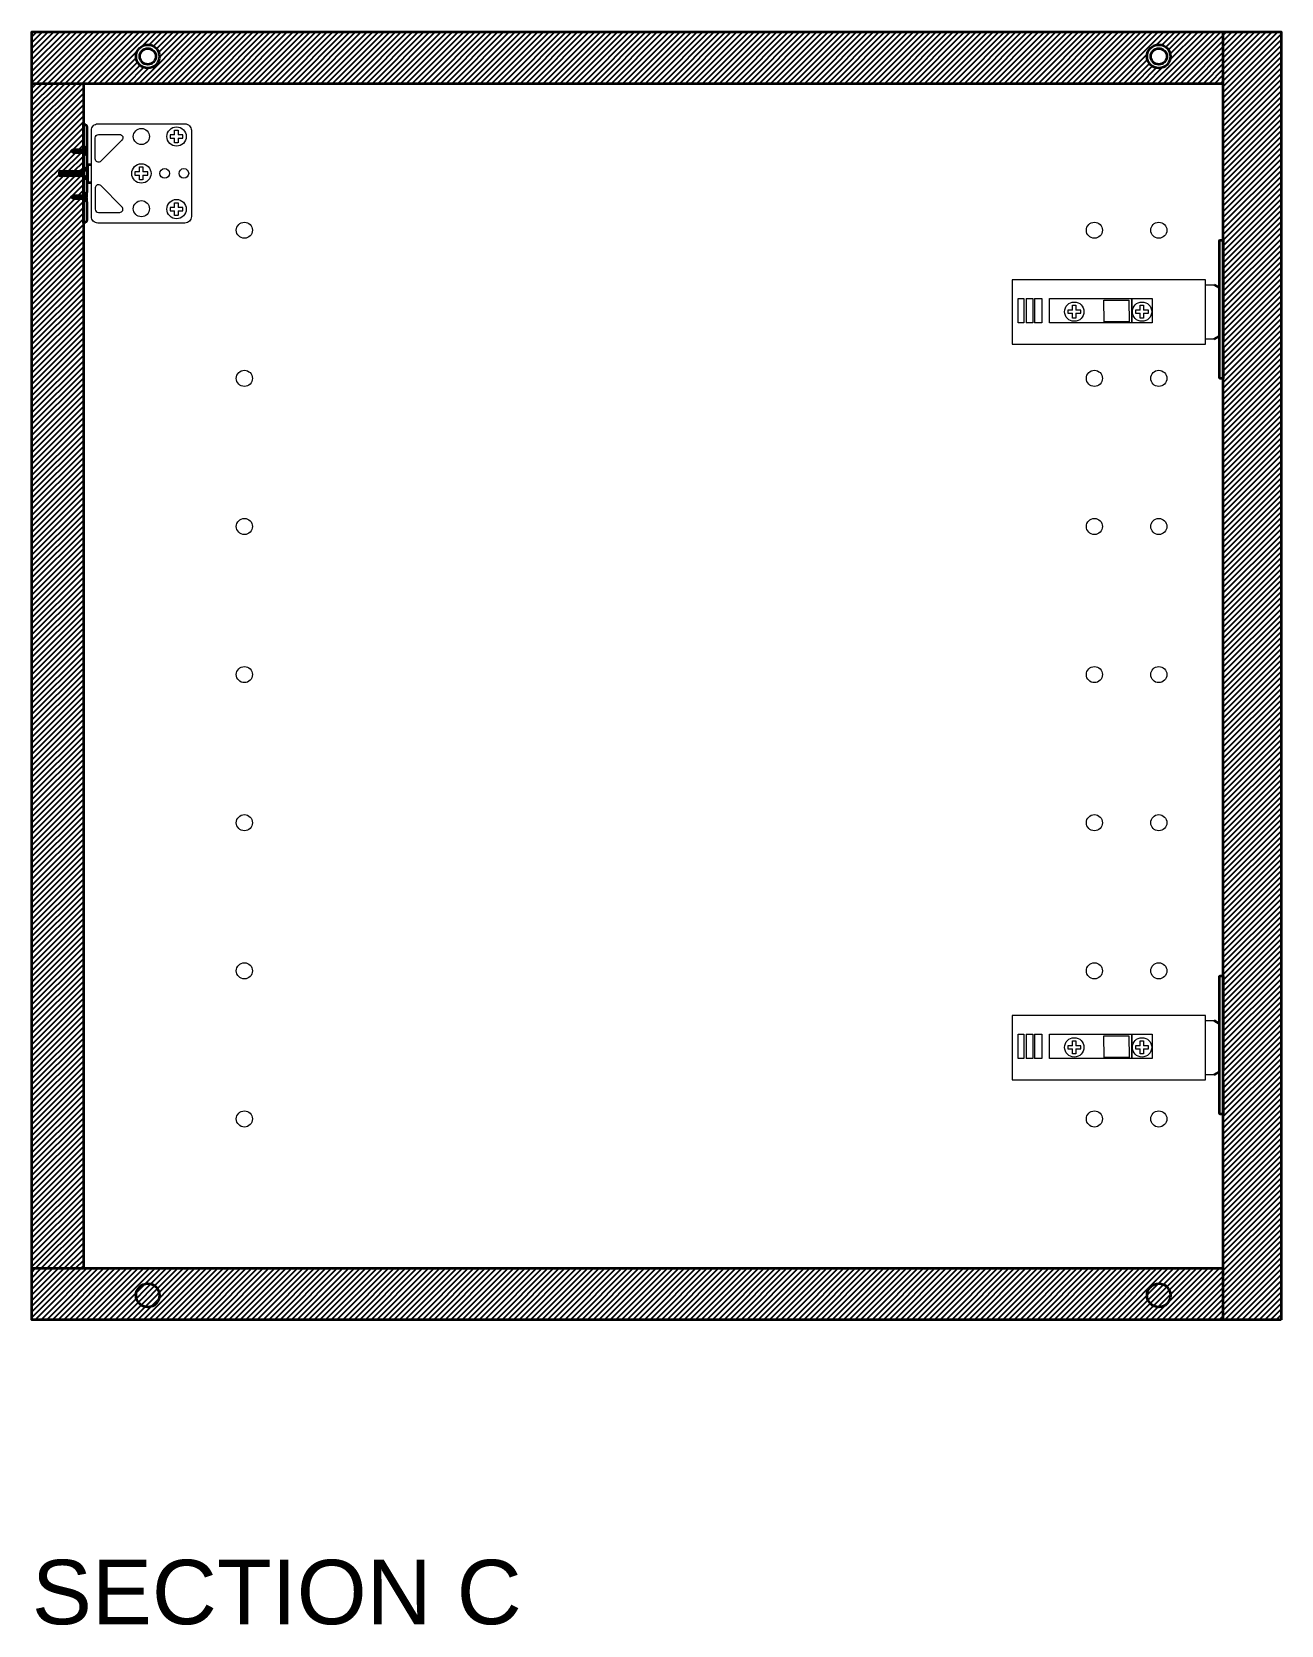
# Model space of a CAD drawing. Header units: inches. Extents: x 2873 to 15834, y 7 to 1915.
# Drawn here: x 7850.8 to 8238.8, y 998.9 to 1493.7 of the extents above; entities that cross this region are included whole.
import ezdxf

# ---------------------------------------------------------------- set-up
doc = ezdxf.new("R2010")
doc.units = ezdxf.units.IN
doc.header["$MEASUREMENT"] = 0
for name, color, linetype, lineweight in [('A-ELEV-MBE', 7, 'Continuous', 18), ('A-SECT-MCUT', 255, 'Continuous', 35), ('A-SECT-MCUT1', 7, 'Continuous', 35)]:
    doc.layers.add(name, color=color, linetype=linetype, lineweight=lineweight)
doc.layers.add('Layer1', color=3, linetype='Continuous')
doc.layers.add('SEZIONE', color=252, linetype='Continuous')
doc.styles.get("Standard").update_dxf_attribs({"font": 'Arial.ttf'})

msp = doc.modelspace()

# ---------------------------------------------------------------- hatches: boundary and pattern name
at = {"layer": 'SEZIONE'}
h = msp.add_hatch(dxfattribs=at)
h.set_pattern_fill('ANSI31', color=256, scale=10)
h.paths.add_polyline_path([(8220.82, 1493.72), (7850.82, 1493.72), (7850.82, 1477.72), (8220.82, 1477.72)])
h.paths.add_polyline_path([(7883.17, 1486.09, -1), (7890.46, 1486.09, -1)], flags=16)
h.paths.add_polyline_path([(7884.32, 1486.09, -1), (7889.32, 1486.09, -1)], flags=0)
h.paths.add_polyline_path([(8204.46, 1486.09, -1), (8197.17, 1486.09, -1)], flags=16)
h.paths.add_polyline_path([(8203.32, 1486.09, -1), (8198.32, 1486.09, -1)], flags=0)
h = msp.add_hatch(dxfattribs=at)
h.set_pattern_fill('ANSI31', color=256, scale=10)
h.paths.add_polyline_path([(8238.82, 1493.72), (8220.82, 1493.72), (8220.82, 1093.72), (8238.82, 1093.72)])
h = msp.add_hatch(dxfattribs=at)
h.set_pattern_fill('ANSI31', color=256, scale=10)
h.paths.add_polyline_path([(7866.82, 1441.98), (7864.29, 1441.98), (7864.53, 1442.79), (7866.82, 1442.79), (7866.82, 1449.1), (7859.32, 1449.1), (7859.32, 1450.32), (7866.82, 1450.32), (7866.82, 1456.3), (7863.58, 1456.3), (7862.88, 1456.71), (7863.58, 1457.11), (7866.82, 1457.11), (7866.82, 1477.72), (7850.82, 1477.72), (7850.82, 1109.72), (7866.82, 1109.72)])
h = msp.add_hatch(dxfattribs=at)
h.set_pattern_fill('ANSI31', color=256, scale=10)
h.paths.add_polyline_path([(8220.82, 1109.72), (7850.82, 1109.72), (7850.82, 1093.72), (8220.82, 1093.72)])

# ---------------------------------------------------------------- linework, layer by layer
at = {"layer": 'A-ELEV-MBE'}
for p, q in [((7895.15, 1461.72), (7893.75, 1461.72)), ((7893.75, 1461.72), (7893.75, 1460.72)), ((7893.75, 1460.72), (7895.15, 1460.72)), ((7895.15, 1461.72), (7895.15, 1463.22)), ((7895.15, 1463.22), (7895.75, 1463.22)), ((7895.15, 1459.22), (7895.15, 1460.72)), ((7895.75, 1463.22), (7896.25, 1463.22)), ((7896.25, 1463.22), (7896.25, 1461.72)), ((7897.75, 1461.72), (7896.25, 1461.72)), ((7896.25, 1460.72), (7896.25, 1459.22)), ((7896.25, 1460.72), (7897.75, 1460.72)), ((7897.75, 1461.22), (7897.75, 1461.72)), ((7897.75, 1460.72), (7897.75, 1461.47)), ((7896.15, 1459.22), (7895.15, 1459.22)), ((7884.23, 1450.25), (7882.83, 1450.25)), ((7882.83, 1450.25), (7882.83, 1449.25)), ((7884.23, 1451.75), (7884.83, 1451.75)), ((7884.23, 1450.25), (7884.23, 1451.75)), ((7884.83, 1451.75), (7885.33, 1451.75)), ((7885.33, 1451.75), (7885.33, 1450.25)), ((7886.83, 1450.25), (7885.33, 1450.25)), ((7886.83, 1449.75), (7886.83, 1450.25)), ((7886.83, 1449.25), (7886.83, 1450)), ((7882.83, 1449.25), (7884.23, 1449.25)), ((7884.23, 1447.75), (7884.23, 1449.25)), ((7885.23, 1447.75), (7884.23, 1447.75)), ((7885.33, 1449.25), (7885.33, 1447.75)), ((7885.33, 1449.25), (7886.83, 1449.25)), ((7895.15, 1440.67), (7895.75, 1440.67)), ((7895.15, 1439.17), (7895.15, 1440.67)), ((7895.75, 1440.67), (7896.25, 1440.67)), ((7896.25, 1440.67), (7896.25, 1439.17)), ((7895.15, 1439.17), (7893.75, 1439.17)), ((7893.75, 1439.17), (7893.75, 1438.17)), ((7893.75, 1438.17), (7895.15, 1438.17)), ((7895.15, 1436.67), (7895.15, 1438.17)), ((7896.15, 1436.67), (7895.15, 1436.67)), ((7897.75, 1439.17), (7896.25, 1439.17)), ((7896.25, 1438.17), (7897.75, 1438.17)), ((7896.25, 1438.17), (7896.25, 1436.67)), ((7897.75, 1438.67), (7897.75, 1439.17)), ((7897.75, 1438.17), (7897.75, 1438.92)), ((8158.95, 1410.92), (8158.95, 1403.31)), ((8159.6, 1410.92), (8159.6, 1403.31)), ((8161.65, 1410.92), (8161.65, 1403.31)), ((8162.21, 1410.92), (8162.21, 1403.31)), ((8173.97, 1407.32), (8172.57, 1407.32)), ((8172.57, 1407.32), (8172.57, 1406.32)), ((8172.57, 1406.32), (8173.97, 1406.32)), ((8173.97, 1407.32), (8173.97, 1408.82)), ((8173.97, 1408.82), (8174.57, 1408.82)), ((8173.97, 1404.82), (8173.97, 1406.32)), ((8174.57, 1408.82), (8175.07, 1408.82)), ((8175.07, 1408.82), (8175.07, 1407.32)), ((8176.57, 1407.32), (8175.07, 1407.32)), ((8175.07, 1406.32), (8175.07, 1404.82)), ((8175.07, 1406.32), (8176.57, 1406.32)), ((8176.57, 1406.82), (8176.57, 1407.32)), ((8176.57, 1406.32), (8176.57, 1407.07)), ((8195.01, 1407.32), (8193.61, 1407.32)), ((8193.61, 1407.32), (8193.61, 1406.32)), ((8193.61, 1406.32), (8195.01, 1406.32)), ((8195.01, 1407.32), (8195.01, 1408.82)), ((8195.01, 1408.82), (8195.61, 1408.82)), ((8195.01, 1404.82), (8195.01, 1406.32)), ((8195.61, 1408.82), (8196.11, 1408.82)), ((8196.11, 1408.82), (8196.11, 1407.32)), ((8197.61, 1407.32), (8196.11, 1407.32)), ((8196.11, 1406.32), (8196.11, 1404.82)), ((8196.11, 1406.32), (8197.61, 1406.32)), ((8197.61, 1406.82), (8197.61, 1407.32)), ((8197.61, 1406.32), (8197.61, 1407.07)), ((8174.97, 1404.82), (8173.97, 1404.82)), ((8175.07, 1404.82), (8174.97, 1404.82)), ((8196.01, 1404.82), (8195.01, 1404.82)), ((8196.11, 1404.82), (8196.01, 1404.82)), ((8158.95, 1182.45), (8158.95, 1174.84)), ((8159.6, 1182.45), (8159.6, 1174.84)), ((8161.65, 1182.45), (8161.65, 1174.84)), ((8162.21, 1182.45), (8162.21, 1174.84)), ((8173.97, 1178.85), (8172.57, 1178.85)), ((8172.57, 1178.85), (8172.57, 1177.85)), ((8172.57, 1177.85), (8173.97, 1177.85)), ((8173.97, 1178.85), (8173.97, 1180.35)), ((8173.97, 1180.35), (8174.57, 1180.35)), ((8173.97, 1176.35), (8173.97, 1177.85)), ((8174.57, 1180.35), (8175.07, 1180.35)), ((8175.07, 1180.35), (8175.07, 1178.85)), ((8176.57, 1178.85), (8175.07, 1178.85)), ((8175.07, 1177.85), (8175.07, 1176.35)), ((8175.07, 1177.85), (8176.57, 1177.85)), ((8176.57, 1178.35), (8176.57, 1178.85)), ((8176.57, 1177.85), (8176.57, 1178.6)), ((8195.01, 1178.85), (8193.61, 1178.85)), ((8193.61, 1178.85), (8193.61, 1177.85)), ((8193.61, 1177.85), (8195.01, 1177.85)), ((8195.01, 1178.85), (8195.01, 1180.35)), ((8195.01, 1180.35), (8195.61, 1180.35)), ((8195.01, 1176.35), (8195.01, 1177.85)), ((8195.61, 1180.35), (8196.11, 1180.35)), ((8196.11, 1180.35), (8196.11, 1178.85)), ((8197.61, 1178.85), (8196.11, 1178.85)), ((8196.11, 1177.85), (8196.11, 1176.35)), ((8196.11, 1177.85), (8197.61, 1177.85)), ((8197.61, 1178.35), (8197.61, 1178.85)), ((8197.61, 1177.85), (8197.61, 1178.6)), ((8174.97, 1176.35), (8173.97, 1176.35)), ((8175.07, 1176.35), (8174.97, 1176.35)), ((8196.01, 1176.35), (8195.01, 1176.35)), ((8196.11, 1176.35), (8196.01, 1176.35))]:
    msp.add_line(p, q, dxfattribs=at)
for points in [[(7871.32, 1465.15), (7898.35, 1465.15, -0.414214), (7900.35, 1463.15), (7900.35, 1436.35, -0.414214), (7898.35, 1434.35), (7871.32, 1434.35, -0.414214), (7869.32, 1436.35), (7869.32, 1463.15, -0.414214)], [(7870.51, 1454.25), (7870.51, 1460.84, -0.414214), (7871.51, 1461.84), (7878.1, 1461.84, -0.668179), (7878.81, 1460.13), (7872.22, 1453.54, -0.668179)], [(7870.51, 1445.25), (7870.51, 1438.67, 0.414214), (7871.51, 1437.67), (7878.1, 1437.67, 0.668179), (7878.81, 1439.37), (7872.22, 1445.96, 0.668179)]]:
    msp.add_lwpolyline(points, format="xyb", close=True, dxfattribs=at)
for points in [[(8155.3, 1396.72), (8215.3, 1396.72), (8215.3, 1416.72), (8155.3, 1416.72)], [(8166.92, 1410.92), (8198.75, 1410.92), (8198.75, 1403.31), (8166.92, 1403.31)], [(8183.78, 1410.39), (8191.54, 1410.39), (8191.57, 1403.67), (8183.81, 1403.67)], [(8192.42, 1410.92), (8192.42, 1410.92), (8192.42, 1403.31), (8192.42, 1403.31)], [(8155.3, 1168.24), (8215.3, 1168.24), (8215.3, 1188.24), (8155.3, 1188.24)], [(8166.92, 1182.45), (8198.75, 1182.45), (8198.75, 1174.84), (8166.92, 1174.84)], [(8183.78, 1181.92), (8191.54, 1181.92), (8191.57, 1175.2), (8183.81, 1175.2)], [(8192.42, 1182.45), (8192.42, 1182.45), (8192.42, 1174.84), (8192.42, 1174.84)]]:
    msp.add_lwpolyline(points, close=True, dxfattribs=at)
for points in [[(8158.95, 1403.31), (8157.11, 1403.31), (8157.11, 1410.92), (8158.95, 1410.92)], [(8159.6, 1410.92), (8161.65, 1410.92)], [(8162.21, 1410.92), (8164.45, 1410.92), (8164.45, 1403.31), (8162.21, 1403.31)], [(8218.06, 1398.3), (8215.3, 1398.3), (8215.3, 1415.11), (8218.06, 1415.11)], [(8161.65, 1403.31), (8159.6, 1403.31)], [(8218.06, 1169.83), (8215.3, 1169.83), (8215.3, 1186.64), (8218.06, 1186.64)], [(8158.95, 1174.84), (8157.11, 1174.84), (8157.11, 1182.45), (8158.95, 1182.45)], [(8159.6, 1182.45), (8161.65, 1182.45)], [(8162.21, 1182.45), (8164.45, 1182.45), (8164.45, 1174.84), (8162.21, 1174.84)], [(8161.65, 1174.84), (8159.6, 1174.84)]]:
    msp.add_lwpolyline(points, dxfattribs=at)
for centre, radius in [((7884.83, 1461.22), 2.5), ((7895.75, 1461.22), 3), ((7884.83, 1449.75), 3), ((7892.05, 1449.75), 1.5), ((7898.02, 1449.75), 1.5), ((7884.83, 1438.8), 2.5), ((7895.75, 1438.67), 3), ((7916.82, 1432.11), 2.5), ((8180.82, 1432.11), 2.5), ((8200.82, 1432.11), 2.5), ((8174.57, 1406.82), 3), ((8195.61, 1406.82), 3), ((7916.82, 1386.11), 2.5), ((8180.82, 1386.11), 2.5), ((8200.82, 1386.11), 2.5), ((7916.82, 1340.11), 2.5), ((8180.82, 1340.11), 2.5), ((8200.82, 1340.11), 2.5), ((7916.82, 1294.11), 2.5), ((8180.82, 1294.11), 2.5), ((8200.82, 1294.11), 2.5), ((7916.82, 1248.11), 2.5), ((8180.82, 1248.11), 2.5), ((8200.82, 1248.11), 2.5), ((7916.82, 1202.11), 2.5), ((8180.82, 1202.11), 2.5), ((8200.82, 1202.11), 2.5), ((8174.57, 1178.35), 3), ((8195.61, 1178.35), 3), ((7916.82, 1156.11), 2.5), ((8180.82, 1156.11), 2.5), ((8200.82, 1156.11), 2.5)]:
    msp.add_circle(centre, radius, dxfattribs=at)
at = {"layer": 'A-SECT-MCUT'}
for p, q in [((8220.82, 1093.72), (8220.82, 1493.72)), ((7850.82, 1477.72), (8220.82, 1477.72)), ((7850.82, 1477.72), (7866.82, 1477.72)), ((7866.82, 1477.72), (7866.82, 1109.72)), ((7850.82, 1109.72), (8220.82, 1109.72))]:
    msp.add_line(p, q, dxfattribs=at)
msp.add_lwpolyline([(8238.82, 1093.72), (7850.82, 1093.72), (7850.82, 1493.72), (8238.82, 1493.72)], close=True, dxfattribs=at)
for centre in [(7886.82, 1486.09), (8200.82, 1486.09), (7886.82, 1101.33), (8200.82, 1101.33)]:
    msp.add_circle(centre, 3.65, dxfattribs=at)
at = {"layer": 'A-SECT-MCUT1'}
for p, q in [((7866.82, 1462.24), (7866.82, 1462.24)), ((7866.82, 1462.24), (7866.82, 1457.11)), ((7863.58, 1457.11), (7862.88, 1456.71)), ((7863.58, 1456.3), (7862.88, 1456.71)), ((7866.24, 1457.11), (7863.58, 1457.11)), ((7866.23, 1456.3), (7863.58, 1456.3)), ((7863.78, 1456.02), (7864.18, 1457.39)), ((7864.64, 1456.02), (7865.04, 1457.39)), ((7865.49, 1456.02), (7865.89, 1457.39)), ((7866.35, 1456.02), (7866.75, 1457.39)), ((7866.82, 1456.3), (7866.82, 1450.32)), ((7859.32, 1450.32), (7859.32, 1449.1)), ((7859.43, 1448.67), (7860.04, 1450.75)), ((7860.08, 1448.67), (7860.69, 1450.75)), ((7860.73, 1448.67), (7861.34, 1450.75)), ((7861.38, 1448.67), (7861.99, 1450.75)), ((7862.03, 1448.67), (7862.63, 1450.75)), ((7862.68, 1448.67), (7863.28, 1450.75)), ((7863.33, 1448.67), (7863.93, 1450.75)), ((7863.97, 1448.67), (7864.58, 1450.75)), ((7864.62, 1448.67), (7865.23, 1450.75)), ((7865.27, 1448.67), (7865.88, 1450.75)), ((7865.92, 1448.67), (7866.53, 1450.75)), ((7867.65, 1451.66), (7867.18, 1450.32)), ((7868.04, 1451.66), (7867.65, 1451.66)), ((7867.85, 1452.52), (7869.32, 1452.52)), ((7868.21, 1446.96), (7868.21, 1452.52)), ((7866.82, 1449.1), (7866.82, 1442.79)), ((7867.65, 1447.76), (7867.18, 1449.1)), ((7868.04, 1447.76), (7867.65, 1447.76)), ((7867.85, 1446.96), (7869.32, 1446.96)), ((7863.58, 1442.79), (7862.88, 1442.38)), ((7863.58, 1441.98), (7862.88, 1442.38)), ((7866.24, 1442.79), (7863.58, 1442.79)), ((7866.23, 1441.98), (7863.58, 1441.98)), ((7863.78, 1441.7), (7864.18, 1443.07)), ((7864.64, 1441.7), (7865.04, 1443.07)), ((7865.49, 1441.7), (7865.89, 1443.07)), ((7866.35, 1441.7), (7866.75, 1443.07)), ((7866.82, 1441.98), (7866.82, 1437.24)), ((7866.82, 1437.24), (7866.82, 1437.24)), ((8218.06, 1415.11), (8219.68, 1414.18)), ((8218.06, 1398.3), (8219.68, 1399.24)), ((8218.06, 1186.64), (8219.68, 1185.7)), ((8218.06, 1169.83), (8219.68, 1170.77))]:
    msp.add_line(p, q, dxfattribs=at)
for points in [[(7867.85, 1440.96), (7867.85, 1435.34, -0.414214), (7866.85, 1434.34), (7866.82, 1434.34), (7866.82, 1465.14), (7866.85, 1465.14, -0.414214), (7867.85, 1464.14), (7867.85, 1451.66)], [(8220.82, 1396.09), (8220.82, 1386.09), (8219.98, 1386.09, -0.414214), (8219.68, 1386.39), (8219.68, 1428.77, -0.414214), (8219.98, 1429.07), (8220.82, 1429.07), (8220.82, 1401.4)], [(8220.82, 1167.62), (8220.82, 1157.61), (8219.98, 1157.61, -0.414214), (8219.68, 1157.91), (8219.68, 1200.29, -0.414214), (8219.98, 1200.59), (8220.82, 1200.59), (8220.82, 1172.92)]]:
    msp.add_lwpolyline(points, format="xyb", dxfattribs=at)
for points in [[(7867.86, 1456.85), (7867.86, 1458.13), (7867.65, 1458.13), (7867.5, 1457.39), (7867.29, 1457.11), (7863.58, 1457.11)], [(7863.58, 1456.3), (7867.29, 1456.3), (7867.5, 1456.02), (7867.65, 1455.28)], [(7867.65, 1455.28), (7867.86, 1455.28), (7867.86, 1456.56)], [(7867.86, 1456.85), (7867.73, 1456.85), (7867.73, 1456.56), (7867.86, 1456.56)], [(7867.18, 1450.32), (7859.32, 1450.32)], [(7868.04, 1449.93), (7867.87, 1449.93), (7867.87, 1449.49), (7868.04, 1449.49)], [(7868.04, 1449.93), (7868.04, 1451.66)], [(7859.32, 1449.1), (7867.18, 1449.1)], [(7862.8, 1449.1), (7862.8, 1449.1)], [(7867.85, 1447.76), (7867.85, 1443.81)], [(7868.04, 1447.76), (7868.04, 1449.49)], [(7867.86, 1442.53), (7867.86, 1443.81), (7867.65, 1443.81), (7867.5, 1443.07), (7867.29, 1442.79), (7863.58, 1442.79)], [(7863.58, 1441.98), (7867.29, 1441.98), (7867.5, 1441.7), (7867.65, 1440.96)], [(7867.65, 1440.96), (7867.86, 1440.96), (7867.86, 1442.24)], [(7867.86, 1442.53), (7867.73, 1442.53), (7867.73, 1442.24), (7867.86, 1442.24)], [(8220.82, 1413.52), (8220.82, 1399.9)], [(8220.82, 1399.9), (8220.82, 1397.86)], [(8220.82, 1185.05), (8220.82, 1171.42)]]:
    msp.add_lwpolyline(points, dxfattribs=at)
for centre in [(7886.82, 1486.09), (8200.82, 1486.09)]:
    msp.add_circle(centre, 2.5, dxfattribs=at)

# ---------------------------------------------------------------- texts
at = {"layer": 'Layer1', "insert": (7850.82, 1019.19), "char_height": 20, "attachment_point": 1}
msp.add_mtext_dynamic_manual_height_columns('SECTION C', width=205.3923, gutter_width=1, heights=[0], dxfattribs=at)

doc.saveas('drawing.dxf')
